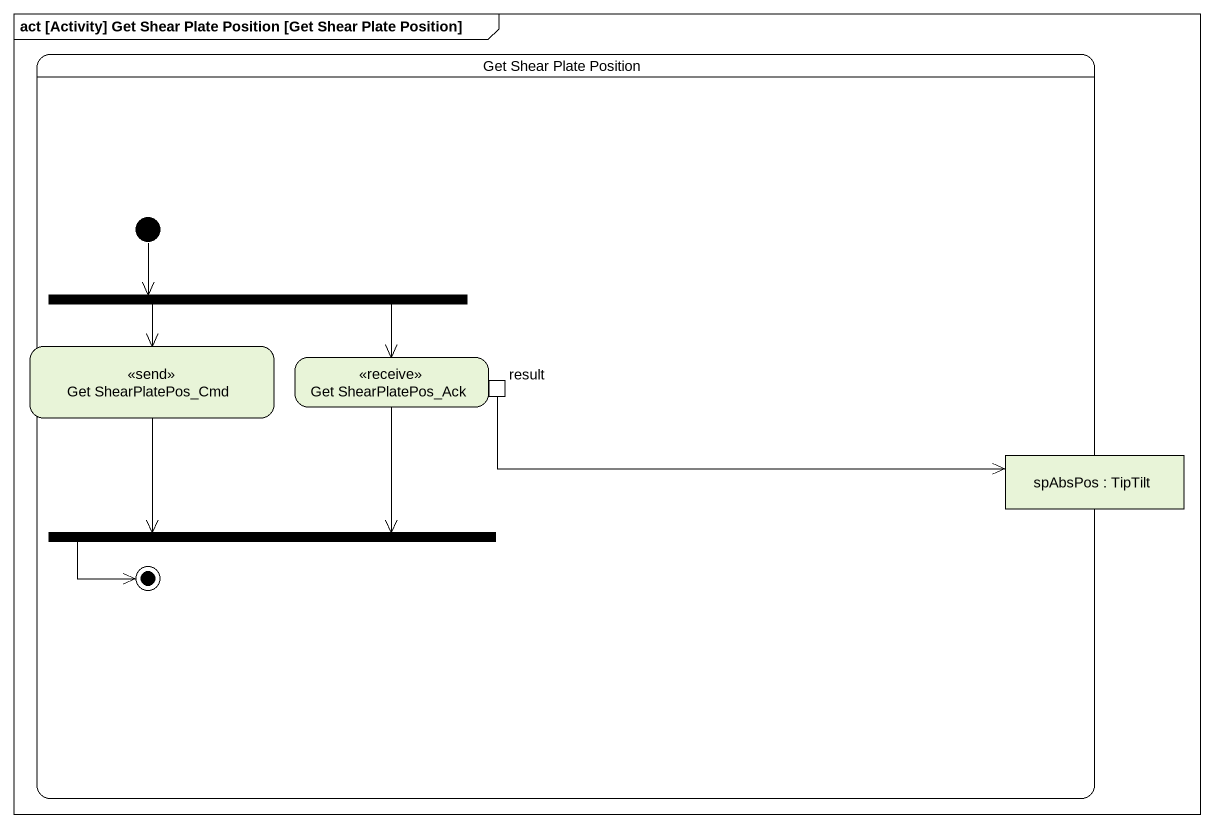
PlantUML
@startuml
mainframe act [Activity] Get Shear Plate Position [Get Shear Plate Position]
hide empty description
state "Get Shear Plate Position" as Get_Shear_Plate_Position {
  state fork1 <<fork>>
  state "Get ShearPlatePos_Cmd" as Get_ShearPlatePos_Cmd <<send>>
  state "Get ShearPlatePos_Ack" as Get_ShearPlatePos_Ack <<receive>> {
    state result <<outputPin>>
  }
  state "spAbsPos : TipTilt" as spAbsPos <<object>>
  state fork2 <<join>>
  [*] --> fork1
  fork2 -left-> [*]
}
fork1 --> Get_ShearPlatePos_Cmd
fork1 --> Get_ShearPlatePos_Ack
Get_ShearPlatePos_Cmd --> fork2
Get_ShearPlatePos_Ack --> fork2
result -right-> spAbsPos
@enduml
